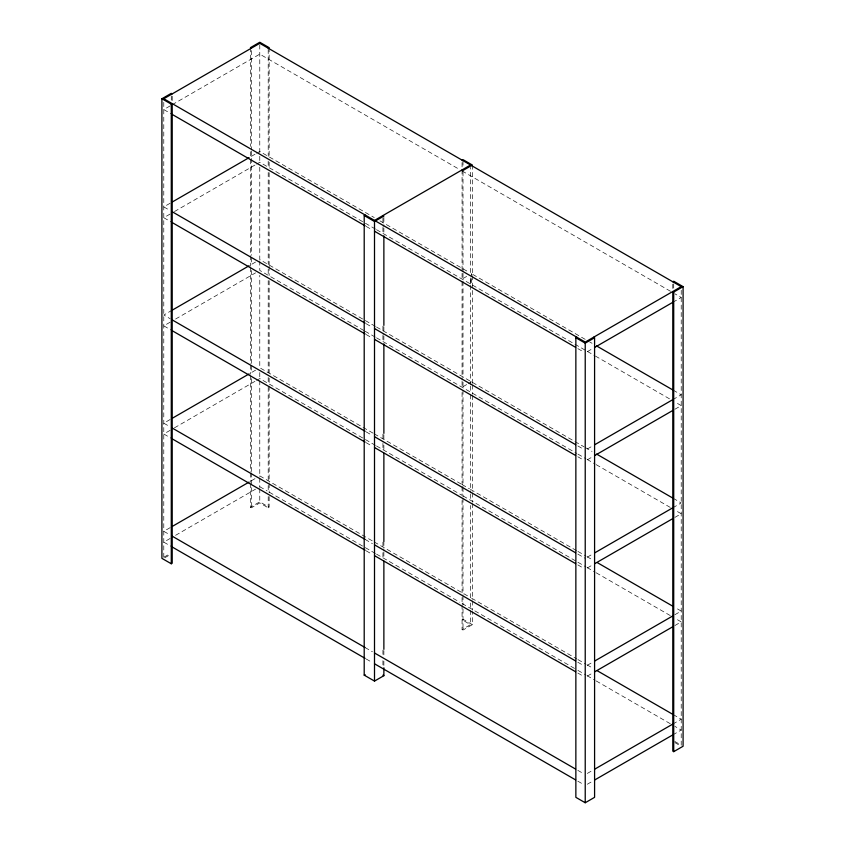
<?xml version="1.0" encoding="UTF-8"?>
<svg xmlns="http://www.w3.org/2000/svg" width="845" height="845" viewBox="0 0 845 845"><rect width="100%" height="100%" fill="white"/><g stroke="black" fill="none" stroke-linecap="round" stroke-linejoin="round"><path stroke-width="0.63" stroke-dasharray="4.22 3.17" d="M470.496 283.941L471.436 273.674L471.436 277.276M170.109 105.921L163.782 109.565L172.211 114.434M172.211 104.706L259.774 54.143L459.786 169.623M170.109 203.244L163.782 206.898L170.109 210.542M251.345 156.336L255.56 153.906M256.616 153.294L259.774 151.477L374.261 217.566M170.109 214.06L163.782 217.704L172.211 222.573M174.471 211.535L255.56 164.722M256.616 164.11L259.774 162.282L375.402 229.037M172.211 310.168L163.782 315.037L170.109 318.681M255.56 262.045L251.345 264.485L251.345 256.584M170.109 322.198L163.782 325.853L172.211 330.712M175.602 319.03L255.56 272.861M170.109 419.532L163.782 423.176L170.109 426.831M255.56 370.184L251.345 372.624L251.345 364.734M170.109 430.337L163.782 433.992L172.211 438.861M174.471 427.823L255.56 381M256.616 380.398L259.774 378.571L375.402 445.326M463.007 278.533L468.278 275.491M170.109 527.671L163.782 531.315L170.109 534.969M251.345 480.763L257.672 477.119M170.109 538.487L163.782 542.131L172.211 547M175.602 535.308L255.56 489.149M163.993 557.151L170.236 553.549M250.416 483.551L250.416 507.253L259.774 501.856L269.143 507.253L269.143 494.093M164.838 557.742L170.109 554.7M250.416 507.253L251.345 507.803L259.774 502.933L268.203 507.803L269.143 507.253M463.007 386.683L467.222 384.243M468.278 383.641L471.436 381.813M587.328 351.668L592.598 348.626M672.789 302.33L681.218 297.461L674.891 293.807M587.328 448.991L592.598 445.949M672.789 399.653L681.218 394.784L672.789 389.925M587.328 459.807L592.598 456.765M674.891 409.255L681.218 405.6L674.891 401.956M462.067 597.499L462.067 629.514L470.496 624.656L470.496 602.358M587.328 557.13L592.598 554.088M672.789 507.792L681.218 502.933L672.789 498.064M462.067 629.514L463.007 630.053L472.366 624.656L472.366 611.484M587.328 567.946L592.598 564.904M674.891 517.393L681.218 513.739L674.891 510.095M587.328 665.279L592.598 662.237M674.891 614.716L681.218 611.072L674.891 607.418M587.328 676.084L592.598 673.053M674.891 625.532L681.218 621.888L674.891 618.234M587.328 773.418L592.598 770.376M672.789 724.08L681.218 719.211L672.789 714.342M587.328 784.234L592.598 781.192M672.789 734.896L681.218 730.027L674.891 726.373M462.067 170.933L671.648 291.937M379.965 220.862L469.44 272.523M585.194 339.352L470.496 273.125L470.496 167.437M589.747 341.971L592.018 343.292M376.543 229.703L586.335 350.823M587.465 351.478L594.288 355.418M595.429 356.072L670.507 399.421M366.181 226.418L372.423 230.02M577.843 348.626L584.17 352.27M375.402 326.371L259.774 259.616L259.774 166.233M376.543 327.026L584.053 446.836M585.194 447.491L592.018 451.431M366.181 323.741L372.423 327.353M577.843 445.949L584.17 449.603M363.994 330.596L259.774 270.432L259.774 260.851M365.135 331.261L375.402 337.187M376.543 337.842L576.786 453.448M577.927 454.114L585.923 458.729M587.074 459.384L595.07 464.011M596.211 464.665L671.648 508.215M366.181 334.557L372.423 338.169M577.843 456.765L584.17 460.419M373.12 433.189L259.774 367.755L259.774 275.343M374.261 433.855L460.926 483.889M462.067 484.544L469.44 488.801M470.496 489.413L576.786 550.782M577.927 551.436L585.923 556.052M587.074 556.718L592.789 560.013M366.181 431.89L372.423 435.492M577.843 554.088L585.226 558.355M376.543 445.98L462.067 495.36L462.067 485.97M463.123 495.973L576.786 561.587M577.927 562.252L585.923 566.868M587.074 567.534L595.07 572.149M596.211 572.804L672.789 617.019M366.181 442.706L372.423 446.308M577.843 564.904L584.17 568.558M259.774 475.893L373.12 541.339M374.261 541.994L470.496 597.552L470.496 505.49M471.637 598.218L576.786 658.92M577.927 659.575L585.923 664.202M587.074 664.857L592.789 668.152M365.135 539.427L372.423 543.631M577.843 662.237L584.17 665.881M259.774 486.709L267.157 490.966M375.402 553.464L268.203 491.579L268.203 484.365M376.543 554.119L459.786 602.189M462.067 603.499L576.786 669.736M577.927 670.391L585.923 675.007M587.074 675.673L595.07 680.288M596.211 680.954L672.789 725.158M366.181 550.845L372.423 554.447M577.843 673.053L584.17 676.697M472.366 624.656L463.007 619.248L462.067 619.786L470.496 624.656M674.764 741.445L681.007 745.047M674.891 742.597L680.162 745.639M365.135 647.566L372.423 651.77M577.843 770.376L584.17 774.02M366.181 658.984L372.423 662.586M577.843 781.192L584.17 784.836M681.218 290.247L681.218 746.251M673.718 283.878L673.718 289.138M672.789 284.184L672.789 288.99M472.366 165.05L472.366 274.35M472.366 275.671L472.366 383.662M472.366 384.971L472.366 394.192M472.366 395.513L472.366 491.642M472.366 492.962L472.366 502.183M472.366 503.493L472.366 599.633M472.366 600.943L472.366 610.164M471.436 278.48L471.436 284.48M470.496 277.942L470.496 384.876M470.496 386.08L470.496 392.091M470.496 394.721L470.496 493.015M470.496 494.219L470.496 500.229M463.007 160.962L463.007 167.542M463.007 171.778L463.007 271.942M463.007 273.262L463.007 279.484M463.007 281.174L463.007 377.451M463.007 382.204L463.007 389.313M463.007 390.105L463.007 486.234M463.007 487.554L463.007 496.775M463.007 498.085L463.007 594.225M463.007 595.535L463.007 604.756M463.007 609.013L463.007 630.053M462.067 162.578L462.067 167.352M462.067 169.919L462.067 280.54M462.067 281.712L462.067 380.007M462.067 381.211L462.067 387.221M462.067 392.471L462.067 484.66M462.067 500.462L462.067 592.683M383.873 217.397L383.873 226.618M383.873 227.939L383.873 234.519M383.873 326.709L383.873 334.609M383.873 335.919L383.873 342.51M383.873 434.689L383.873 439.96M383.873 445.23L383.873 450.491M383.873 541.36L383.873 550.581M383.873 551.901L383.873 558.482M383.873 650.661L383.873 655.931M383.873 661.202L383.873 666.462M382.933 218.179L382.933 226.08M382.933 227.4L382.933 233.98M382.933 326.159L382.933 334.071M382.933 335.38L382.933 341.971M382.933 434.15L382.933 442.051M382.933 443.371L382.933 449.952M382.933 542.141L382.933 547.402M382.933 552.672L382.933 559.253M382.933 650.122L382.933 655.393M382.933 660.663L382.933 665.923M269.143 47.658L269.143 156.959M269.143 162.229L269.143 167.5M269.143 172.76L269.143 264.95M269.143 266.26L269.143 275.481M269.143 280.751L269.143 372.93M269.143 378.201L269.143 384.781M269.143 386.102L269.143 482.241M269.143 483.551L269.143 492.772M268.203 49.401L268.203 156.336M268.203 161.141L268.203 167.152M268.203 172.412L268.203 264.485M268.203 269.291L268.203 275.29M268.203 280.551L268.203 372.624M268.203 377.43L268.203 383.44M268.203 387.38L268.203 480.763M268.203 496.564L268.203 507.803M259.774 44.88L259.774 155.079M259.774 156.283L259.774 162.282M259.774 372.56L259.774 379.373M259.774 380.694L259.774 476.833M259.774 478.143L259.774 487.364M259.774 488.685L259.774 502.933M251.345 50.605L251.345 149.766M251.345 151.075L251.345 255.274M251.345 270.484L251.345 363.413M251.345 378.634L251.345 471.552M251.345 472.873L251.345 507.803M250.416 47.658L250.416 146.428M250.416 151.688L250.416 158.279M250.416 159.599L250.416 266.26M250.416 267.58L250.416 363.72M250.416 365.029L250.416 374.25M250.416 375.571L250.416 471.7M250.416 473.02L250.416 482.241M172.211 96.288L172.211 101.094M171.281 95.981L171.281 101.252M163.782 102.361L163.782 557.109"/><path stroke-width="1.27" d="M161.913 98.749L171.281 104.157L172.211 103.618L172.211 563.224L171.281 563.763L161.913 558.355L161.913 98.749L171.281 93.341L172.211 93.89M268.203 48.197L269.143 47.658L259.774 42.25L250.416 47.658L251.345 48.197M172.211 202.029L249.085 157.645M172.211 310.168L249.085 265.784M383.873 667.782L383.873 675.683L374.504 681.091L364.206 675.144L364.206 215.549L365.135 215M462.067 160.18L463.007 159.642L472.366 165.05L463.007 170.458L462.067 169.919M374.504 220.408L470.496 165.05M364.206 215.549L374.504 221.496L383.873 216.088L382.933 215.549M172.211 418.307L249.085 373.923M172.211 526.456L249.085 482.072M593.655 337.197L594.584 337.746L594.584 797.342L585.226 802.75L575.857 797.342L575.857 337.746L576.797 337.197M672.789 281.776L673.718 281.237L683.087 286.645L683.087 746.251L673.718 751.659L672.789 751.11L672.789 291.514L673.718 292.053L683.087 286.645M575.857 337.746L585.226 343.144L594.584 337.746M594.785 347.358L672.789 302.33M594.785 444.692L672.789 399.653M594.785 455.508L672.789 410.469M364.206 675.144L365.135 674.606M594.785 552.831L672.789 507.792M594.785 563.647L672.789 518.608M594.785 660.97L672.789 615.942M594.785 671.786L672.789 626.747M594.785 769.119L672.789 724.08M594.785 779.924L672.789 734.896M596.57 345.922L672.789 389.925M172.211 114.434L365.135 225.816M374.504 231.224L575.646 347.358M596.57 454.061L672.789 498.064M172.211 211.757L365.135 323.149M374.504 328.547L575.646 444.681M172.211 222.573L365.135 333.955M374.504 339.363L575.646 455.497M597.352 562.654L672.789 606.203M172.211 319.906L365.135 431.288M374.504 436.696L575.646 552.82M172.211 330.712L365.135 442.104M374.504 447.512L575.646 563.636M597.352 670.793L672.789 714.342M172.211 428.045L365.135 539.427M374.504 544.835L575.646 660.97M172.211 438.861L365.135 550.243M374.504 555.651L575.646 671.775M172.211 536.184L365.135 647.566M374.504 652.974L575.646 769.108M172.211 547L365.135 658.382M374.504 663.79L575.646 779.924M382.933 675.144L383.873 675.683M673.718 292.053L673.718 751.659M585.226 343.144L585.226 802.75M383.873 235.839L383.873 325.388M383.873 343.82L383.873 433.379M383.873 453.131L383.873 541.36M383.873 561.112L383.873 649.351M374.504 221.496L374.504 681.091M171.281 104.157L171.281 563.763M259.774 43.327L163.782 98.749L585.226 342.067L681.218 286.645L259.774 43.327"/></g></svg>
